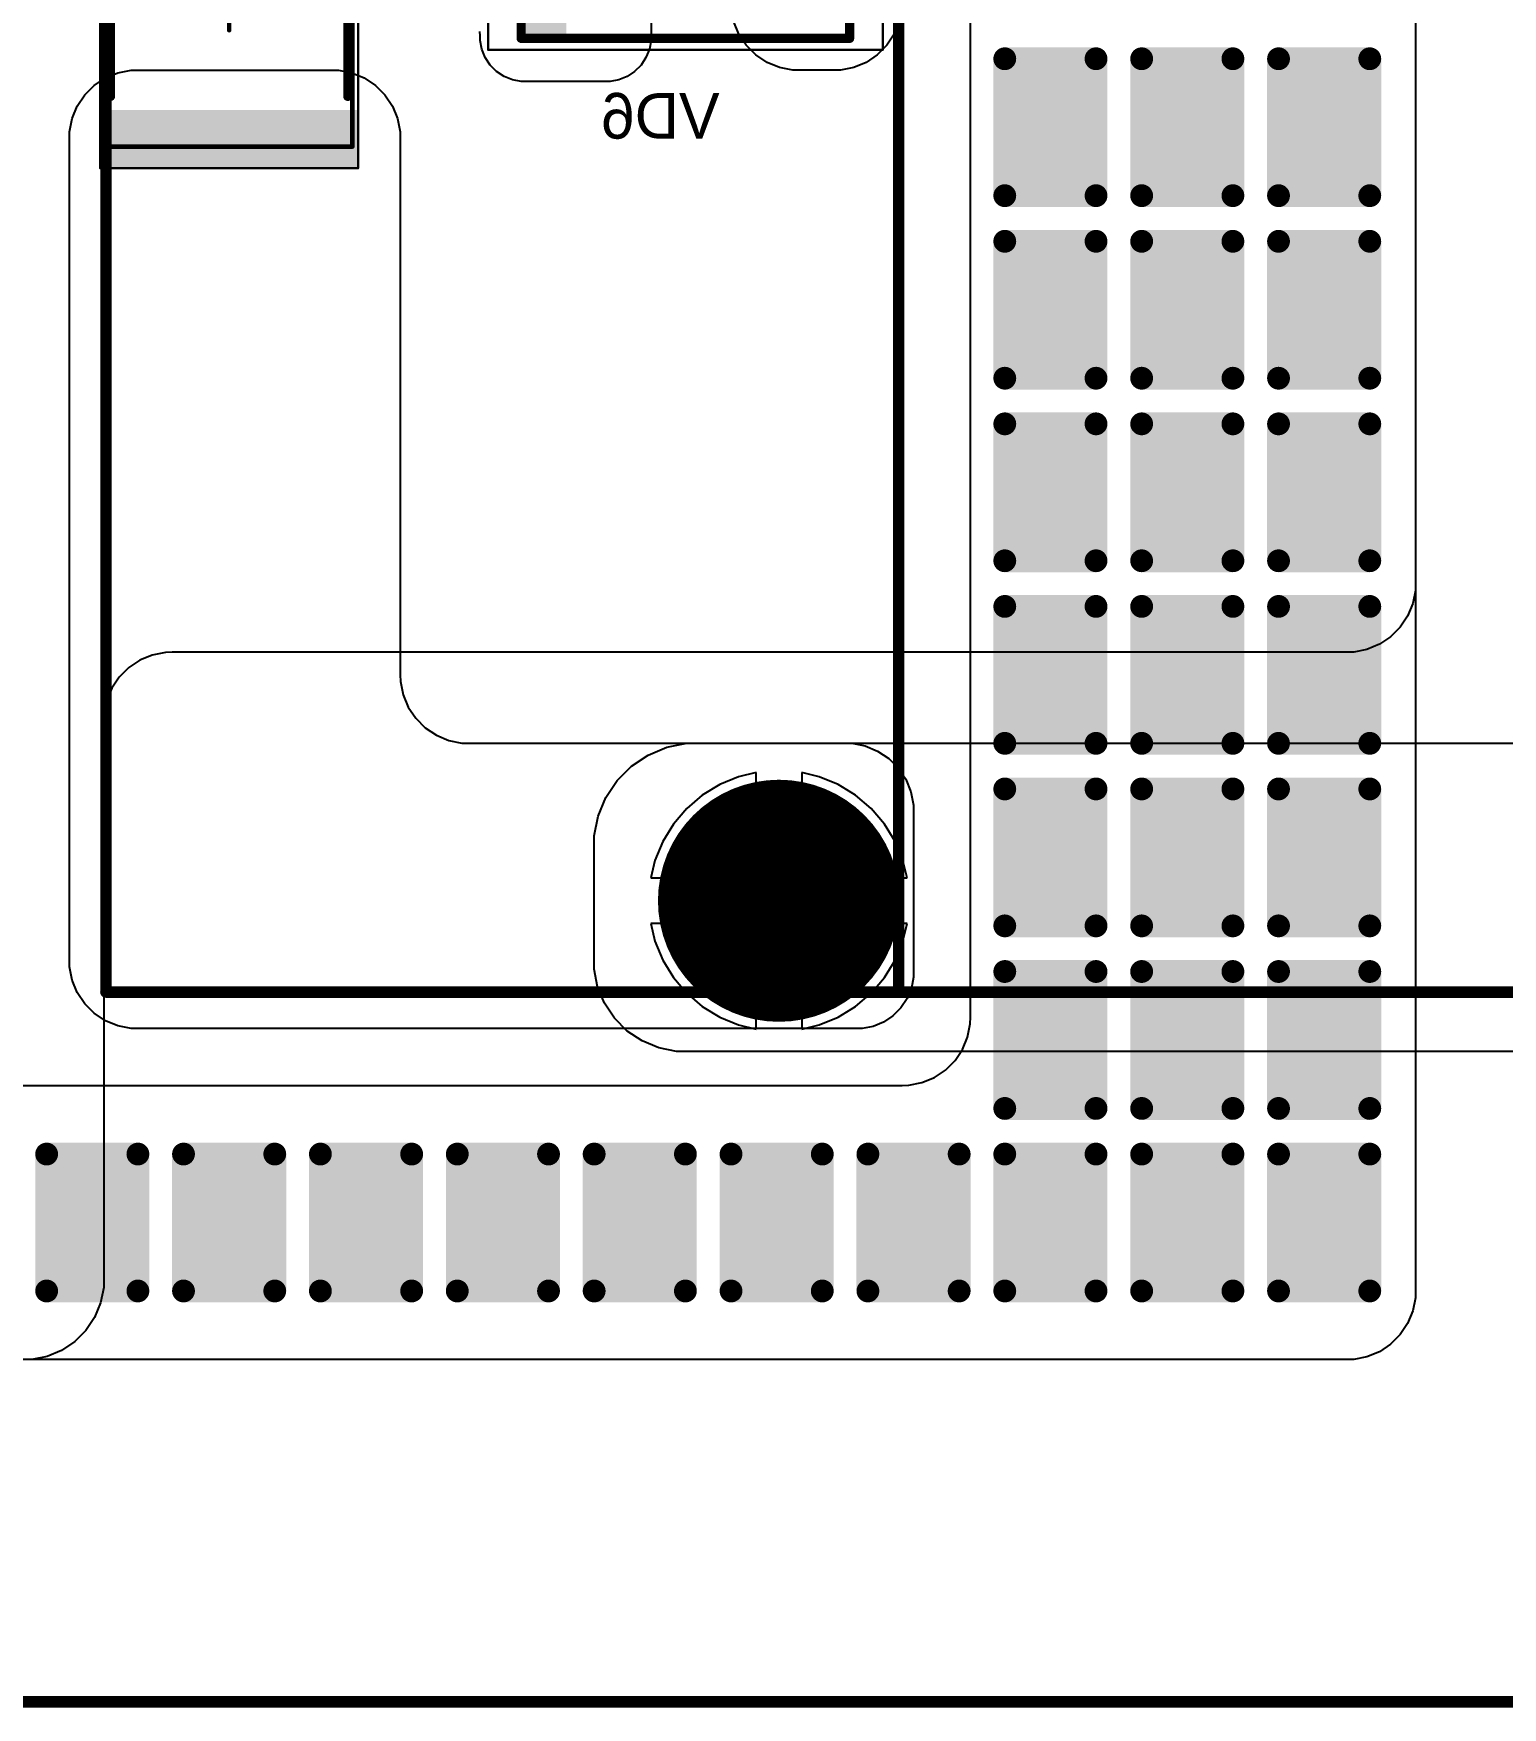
# Model space of a CAD drawing. Header units: millimetres. Extents: x 25 to 183, y 185 to 406.
# Drawn here: x 70.61 to 102.81, y 185.27 to 221.95 of the extents above; entities that cross this region are included whole.
import ezdxf

# ---------------------------------------------------------------- set-up
doc = ezdxf.new("R2010")
doc.units = ezdxf.units.MM
for name, color, linetype in [('BottomLayer', 5, 'Continuous'), ('BottomOverlay', 54, 'Continuous'), ('BottomPaste', 16, 'Continuous'), ('BottomSolder', 6, 'Continuous'), ('Mechanical1', 6, 'Continuous'), ('Mechanical13', 56, 'Continuous'), ('Mechanical15', 56, 'Continuous'), ('MultiLayer', 9, 'Continuous'), ('PadHoleLayer', 156, 'Continuous'), ('TopLayer', 1, 'Continuous'), ('TopOverlay', 2, 'Continuous'), ('TopSolder', 216, 'Continuous')]:
    doc.layers.add(name, color=color, linetype=linetype)

# ---------------------------------------------------------------- blocks, each defined once
blk = doc.blocks.new('SMC_B_1854')
at = {"layer": 'BottomLayer'}
for points in [[(-4.1, 1.575), (-4.1, -1.575), (-1.65, 1.575), (-1.65, -1.575)], [(1.65, 1.575), (1.65, -1.575), (4.1, 1.575), (4.1, -1.575)]]:
    blk.add_solid(points, dxfattribs=at)
at = {"layer": 'BottomOverlay'}
for p, q in [((4.815, 0.379), (4.815, -0.129)), ((5.069, 0.125), (4.561, 0.125))]:
    blk.add_line(p, q, dxfattribs=at)
for points, const_width in [([(3.6, 3.15), (-3.6, 3.15)], 0.2), ([(-3.6, 3.15), (-3.6, 1.975)], 0.2), ([(3.6, 3.15), (3.6, 1.975)], 0.2), ([(4.675, 2.25), (4.675, -2.25)], 0.254), ([(-3.6, -1.975), (-3.6, -3.15)], 0.2), ([(3.6, -1.975), (3.6, -3.15)], 0.2), ([(3.6, -3.15), (-3.6, -3.15)], 0.2)]:
    blk.add_lwpolyline(points, dxfattribs=dict(at, const_width=const_width))
for points, const_width in [([(-3.65, 3.15, 1), (-3.55, 3.15, 1)], 0.1), ([(-3.65, 3.15, 1), (-3.55, 3.15, 1)], 0.1), ([(3.55, 3.15, 1), (3.65, 3.15, 1)], 0.1), ([(3.55, 3.15, 1), (3.65, 3.15, 1)], 0.1), ([(4.611, 2.25, 1), (4.738, 2.25, 1)], 0.127), ([(-3.65, 1.975, 1), (-3.55, 1.975, 1)], 0.1), ([(3.55, 1.975, 1), (3.65, 1.975, 1)], 0.1), ([(-3.65, -1.975, 1), (-3.55, -1.975, 1)], 0.1), ([(3.55, -1.975, 1), (3.65, -1.975, 1)], 0.1), ([(4.611, -2.25, 1), (4.738, -2.25, 1)], 0.127), ([(-3.65, -3.15, 1), (-3.55, -3.15, 1)], 0.1), ([(-3.65, -3.15, 1), (-3.55, -3.15, 1)], 0.1), ([(3.55, -3.15, 1), (3.65, -3.15, 1)], 0.1), ([(3.55, -3.15, 1), (3.65, -3.15, 1)], 0.1)]:
    blk.add_lwpolyline(points, format="xyb", close=True, dxfattribs=dict(at, const_width=const_width))
at = {"layer": 'BottomPaste'}
for points in [[(-4.1, 1.575), (-4.1, -1.575), (-1.65, 1.575), (-1.65, -1.575)], [(1.65, 1.575), (1.65, -1.575), (4.1, 1.575), (4.1, -1.575)]]:
    blk.add_solid(points, dxfattribs=at)
at = {"layer": 'BottomSolder'}
for points in [[(-4.202, 1.677), (-4.202, -1.677), (-1.548, 1.677), (-1.548, -1.677)], [(1.548, 1.677), (1.548, -1.677), (4.202, 1.677), (4.202, -1.677)]]:
    blk.add_solid(points, dxfattribs=at)
at = {"layer": 'Mechanical13', "const_width": 0.1}
for points in [[(-3.575, 3.125), (-3.575, -3.125)], [(3.575, 3.125), (-3.575, 3.125)], [(3.575, 3.125), (3.575, -3.125)], [(3.575, -3.125), (-3.575, -3.125)]]:
    blk.add_lwpolyline(points, dxfattribs=at)
at = {"layer": 'Mechanical13', "const_width": 0.05}
for points in [[(-3.6, 3.125, 1), (-3.55, 3.125, 1)], [(-3.6, 3.125, 1), (-3.55, 3.125, 1)], [(3.55, 3.125, 1), (3.6, 3.125, 1)], [(3.55, 3.125, 1), (3.6, 3.125, 1)], [(-3.6, -3.125, 1), (-3.55, -3.125, 1)], [(-3.6, -3.125, 1), (-3.55, -3.125, 1)], [(3.55, -3.125, 1), (3.6, -3.125, 1)], [(3.55, -3.125, 1), (3.6, -3.125, 1)]]:
    blk.add_lwpolyline(points, format="xyb", close=True, dxfattribs=at)
at = {"layer": 'Mechanical13'}
blk.add_solid([(2.613, -3.125), (3.575, -3.125), (2.613, 3.125), (3.575, 3.125)], dxfattribs=at)
at = {"layer": 'Mechanical15'}
for points, const_width in [([(-4.325, 3.4), (-4.325, -3.4)], 0.05), ([(4.325, 3.4), (-4.325, 3.4)], 0.05), ([(4.325, 3.4), (4.325, -3.4)], 0.05), ([(0, 0.5), (0, -0.5)], 0.1), ([(0.5, 0), (-0.5, 0)], 0.1), ([(4.325, -3.4), (-4.325, -3.4)], 0.05)]:
    blk.add_lwpolyline(points, dxfattribs=dict(at, const_width=const_width))
for points, const_width in [([(-4.337, 3.4, 1), (-4.313, 3.4, 1)], 0.025), ([(-4.337, 3.4, 1), (-4.313, 3.4, 1)], 0.025), ([(4.313, 3.4, 1), (4.337, 3.4, 1)], 0.025), ([(4.313, 3.4, 1), (4.337, 3.4, 1)], 0.025), ([(-0.025, 0.5, 1), (0.025, 0.5, 1)], 0.05), ([(-0.525, 0, 1), (-0.475, 0, 1)], 0.05), ([(0.475, 0, 1), (0.525, 0, 1)], 0.05), ([(-0.025, -0.5, 1), (0.025, -0.5, 1)], 0.05), ([(-4.337, -3.4, 1), (-4.313, -3.4, 1)], 0.025), ([(-4.337, -3.4, 1), (-4.313, -3.4, 1)], 0.025), ([(4.313, -3.4, 1), (4.337, -3.4, 1)], 0.025), ([(4.313, -3.4, 1), (4.337, -3.4, 1)], 0.025)]:
    blk.add_lwpolyline(points, format="xyb", close=True, dxfattribs=dict(at, const_width=const_width))
blk = doc.blocks.new('HEAT_SINK_C40_058_VE_1864')
at = {"layer": 'BottomLayer', "const_width": 2.55}
blk.add_lwpolyline([(-1.275, 0, 1), (1.275, 0, 1)], format="xyb", close=True, dxfattribs=at)
at = {"layer": 'BottomSolder', "const_width": 2.652}
blk.add_lwpolyline([(-1.326, 0, 1), (1.326, 0, 1)], format="xyb", close=True, dxfattribs=at)
at = {"layer": 'MultiLayer', "const_width": 2.55}
blk.add_lwpolyline([(-1.275, 0, 1), (1.275, 0, 1)], format="xyb", close=True, dxfattribs=at)
at = {"layer": 'PadHoleLayer', "const_width": 1.5}
blk.add_lwpolyline([(-0.75, 0, 1), (0.75, 0, 1)], format="xyb", close=True, dxfattribs=at)
at = {"layer": 'TopLayer', "const_width": 2.55}
blk.add_lwpolyline([(-1.275, 0, 1), (1.275, 0, 1)], format="xyb", close=True, dxfattribs=at)
at = {"layer": 'TopOverlay', "const_width": 0.254}
for points in [[(-2.625, 2), (-17.25, 2)], [(14.75, 2), (-2.625, 2)], [(-2.625, 2), (-2.625, -56)], [(14.75, 2), (14.75, -56)]]:
    blk.add_lwpolyline(points, dxfattribs=at)
at = {"layer": 'TopOverlay', "const_width": 0.127}
for points in [[(-2.689, 2, 1), (-2.562, 2, 1)], [(-2.689, 2, 1), (-2.562, 2, 1)], [(-2.689, 2, 1), (-2.562, 2, 1)], [(14.687, 2, 1), (14.814, 2, 1)], [(14.687, 2, 1), (14.814, 2, 1)]]:
    blk.add_lwpolyline(points, format="xyb", close=True, dxfattribs=at)
at = {"layer": 'TopSolder', "const_width": 2.652}
blk.add_lwpolyline([(-1.326, 0, 1), (1.326, 0, 1)], format="xyb", close=True, dxfattribs=at)
blk = doc.blocks.new('SMD_C_2220_B_1952')
at = {"layer": 'BottomLayer'}
for points in [[(-3.4, 2.7), (-3.4, -2.7), (-2.35, 2.7), (-2.35, -2.7)], [(2.35, 2.7), (2.35, -2.7), (3.4, 2.7), (3.4, -2.7)]]:
    blk.add_solid(points, dxfattribs=at)
at = {"layer": 'BottomOverlay', "const_width": 0.2}
for points in [[(-1.95, 2.6), (1.95, 2.6)], [(-1.95, -2.6), (1.95, -2.6)]]:
    blk.add_lwpolyline(points, dxfattribs=at)
at = {"layer": 'BottomOverlay', "const_width": 0.1}
for points in [[(-2, 2.6, 1), (-1.9, 2.6, 1)], [(1.9, 2.6, 1), (2, 2.6, 1)], [(-2, -2.6, 1), (-1.9, -2.6, 1)], [(1.9, -2.6, 1), (2, -2.6, 1)]]:
    blk.add_lwpolyline(points, format="xyb", close=True, dxfattribs=at)
at = {"layer": 'BottomPaste'}
for points in [[(-3.4, 2.7), (-3.4, -2.7), (-2.35, 2.7), (-2.35, -2.7)], [(2.35, 2.7), (2.35, -2.7), (3.4, 2.7), (3.4, -2.7)]]:
    blk.add_solid(points, dxfattribs=at)
at = {"layer": 'BottomSolder'}
for points in [[(-3.502, 2.802), (-3.502, -2.802), (-2.248, 2.802), (-2.248, -2.802)], [(2.248, 2.802), (2.248, -2.802), (3.502, 2.802), (3.502, -2.802)]]:
    blk.add_solid(points, dxfattribs=at)
at = {"layer": 'Mechanical13', "const_width": 0.1}
for points in [[(-3.05, 2.7), (-3.05, -2.7)], [(-3.05, 2.7), (3.05, 2.7)], [(3.05, 2.7), (3.05, -2.7)], [(-3.05, -2.7), (3.05, -2.7)]]:
    blk.add_lwpolyline(points, dxfattribs=at)
at = {"layer": 'Mechanical13', "const_width": 0.05}
for points in [[(-3.075, 2.7, 1), (-3.025, 2.7, 1)], [(-3.075, 2.7, 1), (-3.025, 2.7, 1)], [(3.025, 2.7, 1), (3.075, 2.7, 1)], [(3.025, 2.7, 1), (3.075, 2.7, 1)], [(-3.075, -2.7, 1), (-3.025, -2.7, 1)], [(-3.075, -2.7, 1), (-3.025, -2.7, 1)], [(3.025, -2.7, 1), (3.075, -2.7, 1)], [(3.025, -2.7, 1), (3.075, -2.7, 1)]]:
    blk.add_lwpolyline(points, format="xyb", close=True, dxfattribs=at)
at = {"layer": 'Mechanical15'}
for points, const_width in [([(-3.525, 2.825), (-3.525, -2.825)], 0.05), ([(-3.525, 2.825), (3.525, 2.825)], 0.05), ([(3.525, 2.825), (3.525, -2.825)], 0.05), ([(0, 0.5), (0, -0.5)], 0.1), ([(-0.5, 0), (0.5, 0)], 0.1), ([(-3.525, -2.825), (3.525, -2.825)], 0.05)]:
    blk.add_lwpolyline(points, dxfattribs=dict(at, const_width=const_width))
for points, const_width in [([(-3.537, 2.825, 1), (-3.512, 2.825, 1)], 0.025), ([(-3.537, 2.825, 1), (-3.512, 2.825, 1)], 0.025), ([(3.512, 2.825, 1), (3.537, 2.825, 1)], 0.025), ([(3.512, 2.825, 1), (3.537, 2.825, 1)], 0.025), ([(-0.025, 0.5, 1), (0.025, 0.5, 1)], 0.05), ([(-0.525, 0, 1), (-0.475, 0, 1)], 0.05), ([(0.475, 0, 1), (0.525, 0, 1)], 0.05), ([(-0.025, -0.5, 1), (0.025, -0.5, 1)], 0.05), ([(-3.537, -2.825, 1), (-3.512, -2.825, 1)], 0.025), ([(-3.537, -2.825, 1), (-3.512, -2.825, 1)], 0.025), ([(3.512, -2.825, 1), (3.537, -2.825, 1)], 0.025), ([(3.512, -2.825, 1), (3.537, -2.825, 1)], 0.025)]:
    blk.add_lwpolyline(points, format="xyb", close=True, dxfattribs=dict(at, const_width=const_width))

msp = doc.modelspace()

# ---------------------------------------------------------------- linework, layer by layer
at = {"layer": 'BottomLayer'}
for p, q in [((100.9, 238.15), (100.9, 194.4)), ((91.15, 200.4), (91.15, 236.65)), ((84.15, 222.9), (84.15, 221.9)), ((80.4, 221.9), (80.395, 221.998)), ((86.071, 221.939), (85.958, 222.212)), ((86.235, 221.694), (86.071, 221.939)), ((89.479, 221.939), (89.315, 221.694)), ((89.592, 222.212), (89.479, 221.939)), ((80.4, 221.802), (80.4, 221.9)), ((80.4, 221.9), (80.4, 221.9)), ((80.438, 221.608), (80.4, 221.802)), ((80.514, 221.426), (80.438, 221.608)), ((84.112, 221.608), (84.036, 221.426)), ((84.15, 221.801), (84.112, 221.608)), ((84.15, 221.9), (84.15, 221.9)), ((84.15, 221.9), (84.15, 221.801)), ((86.444, 221.485), (86.235, 221.694)), ((89.315, 221.694), (89.106, 221.485)), ((80.623, 221.263), (80.514, 221.426)), ((80.763, 221.123), (80.623, 221.263)), ((83.927, 221.263), (83.787, 221.123)), ((84.036, 221.426), (83.927, 221.263)), ((86.689, 221.321), (86.444, 221.485)), ((86.962, 221.208), (86.689, 221.321)), ((87.252, 221.15), (86.962, 221.208)), ((88.588, 221.208), (88.298, 221.15)), ((88.861, 221.321), (88.588, 221.208)), ((89.106, 221.485), (88.861, 221.321)), ((71.944, 220.815), (72.189, 220.979)), ((72.189, 220.979), (72.462, 221.092)), ((72.462, 221.092), (72.752, 221.15)), ((72.752, 221.15), (72.9, 221.15)), ((72.9, 221.15), (77.15, 221.15)), ((77.15, 221.15), (77.15, 221.15)), ((77.15, 221.15), (77.298, 221.15)), ((77.298, 221.15), (77.588, 221.092)), ((77.588, 221.092), (77.861, 220.979)), ((77.861, 220.979), (78.106, 220.815)), ((80.926, 221.014), (80.763, 221.123)), ((81.108, 220.938), (80.926, 221.014)), ((81.302, 220.9), (81.108, 220.938)), ((81.4, 220.9), (81.302, 220.9)), ((83.15, 220.9), (81.4, 220.9)), ((83.249, 220.9), (83.15, 220.9)), ((83.442, 220.938), (83.249, 220.9)), ((83.624, 221.014), (83.442, 220.938)), ((83.787, 221.123), (83.624, 221.014)), ((87.4, 221.15), (87.252, 221.15)), ((88.15, 221.15), (87.4, 221.15)), ((88.298, 221.15), (88.15, 221.15)), ((71.571, 220.361), (71.735, 220.606)), ((71.735, 220.606), (71.944, 220.815)), ((78.106, 220.815), (78.315, 220.606)), ((78.315, 220.606), (78.479, 220.361)), ((71.4, 219.798), (71.458, 220.088)), ((71.458, 220.088), (71.571, 220.361)), ((78.479, 220.361), (78.592, 220.088)), ((78.592, 220.088), (78.65, 219.798)), ((71.4, 219.65), (71.4, 219.798)), ((78.65, 219.798), (78.65, 219.65)), ((71.4, 201.65), (71.4, 219.65)), ((71.4, 219.65), (71.4, 219.65)), ((71.4, 219.65), (71.4, 219.65)), ((78.65, 219.65), (78.65, 207.9)), ((78.65, 207.9), (78.65, 207.9)), ((78.65, 207.9), (78.657, 207.753)), ((78.657, 207.753), (78.715, 207.465)), ((78.715, 207.465), (78.827, 207.193)), ((78.827, 207.193), (78.99, 206.948)), ((78.99, 206.948), (79.198, 206.74)), ((79.198, 206.74), (79.443, 206.577)), ((79.443, 206.577), (79.715, 206.465)), ((79.715, 206.465), (80.003, 206.407)), ((80.003, 206.407), (80.15, 206.4)), ((80.15, 206.4), (88.4, 206.4)), ((88.4, 206.4), (88.4, 206.4)), ((88.4, 206.4), (88.4, 206.4)), ((88.4, 206.4), (88.548, 206.4)), ((88.548, 206.4), (88.838, 206.342)), ((88.838, 206.342), (89.11, 206.229)), ((89.11, 206.229), (89.356, 206.065)), ((89.356, 206.065), (89.565, 205.856)), ((89.565, 205.856), (89.729, 205.611)), ((89.729, 205.611), (89.842, 205.338)), ((89.842, 205.338), (89.9, 205.048)), ((89.9, 205.048), (89.9, 204.9)), ((89.9, 204.9), (89.9, 201.4)), ((71.4, 201.502), (71.4, 201.65)), ((71.458, 201.212), (71.4, 201.502)), ((89.9, 201.4), (89.9, 201.4)), ((89.9, 201.4), (89.9, 201.277)), ((71.571, 200.939), (71.458, 201.212)), ((89.852, 201.035), (89.758, 200.808)), ((89.9, 201.277), (89.852, 201.035)), ((71.735, 200.694), (71.571, 200.939)), ((71.944, 200.485), (71.735, 200.694)), ((89.758, 200.808), (89.621, 200.603)), ((72.189, 200.321), (71.944, 200.485)), ((72.462, 200.208), (72.189, 200.321)), ((89.242, 200.292), (89.015, 200.198)), ((89.447, 200.429), (89.242, 200.292)), ((89.621, 200.603), (89.447, 200.429)), ((91.143, 200.253), (91.15, 200.4)), ((91.15, 200.4), (91.15, 200.4)), ((72.752, 200.15), (72.462, 200.208)), ((72.9, 200.15), (72.752, 200.15)), ((88.65, 200.15), (72.9, 200.15)), ((88.773, 200.15), (88.65, 200.15)), ((89.015, 200.198), (88.773, 200.15)), ((90.973, 199.693), (91.085, 199.965)), ((91.085, 199.965), (91.143, 200.253)), ((90.81, 199.448), (90.973, 199.693)), ((90.357, 199.077), (90.602, 199.24)), ((90.602, 199.24), (90.81, 199.448)), ((70.15, 198.9), (89.65, 198.9)), ((89.65, 198.9), (89.797, 198.907)), ((89.797, 198.907), (90.085, 198.965)), ((90.085, 198.965), (90.357, 199.077)), ((100.9, 194.252), (100.842, 193.962)), ((100.9, 194.4), (100.9, 194.252)), ((100.729, 193.689), (100.565, 193.443)), ((100.842, 193.962), (100.729, 193.689)), ((100.565, 193.443), (100.356, 193.235)), ((99.837, 192.957), (99.548, 192.9)), ((100.111, 193.07), (99.837, 192.957)), ((100.356, 193.235), (100.111, 193.07)), ((91.15, 192.9), (57.4, 192.9)), ((99.4, 192.9), (91.15, 192.9)), ((99.548, 192.9), (99.4, 192.9))]:
    msp.add_line(p, q, dxfattribs=at)
at = {"layer": 'BottomSolder', "const_width": 0.25}
for points in [[(91.775, 221.4, 1), (92.025, 221.4, 1)], [(93.775, 221.4, 1), (94.025, 221.4, 1)], [(94.775, 221.4, 1), (95.025, 221.4, 1)], [(96.775, 221.4, 1), (97.025, 221.4, 1)], [(97.775, 221.4, 1), (98.025, 221.4, 1)], [(99.775, 221.4, 1), (100.025, 221.4, 1)], [(91.775, 218.4, 1), (92.025, 218.4, 1)], [(93.775, 218.4, 1), (94.025, 218.4, 1)], [(94.775, 218.4, 1), (95.025, 218.4, 1)], [(96.775, 218.4, 1), (97.025, 218.4, 1)], [(97.775, 218.4, 1), (98.025, 218.4, 1)], [(99.775, 218.4, 1), (100.025, 218.4, 1)], [(91.775, 217.4, 1), (92.025, 217.4, 1)], [(93.775, 217.4, 1), (94.025, 217.4, 1)], [(94.775, 217.4, 1), (95.025, 217.4, 1)], [(96.775, 217.4, 1), (97.025, 217.4, 1)], [(97.775, 217.4, 1), (98.025, 217.4, 1)], [(99.775, 217.4, 1), (100.025, 217.4, 1)], [(91.775, 214.4, 1), (92.025, 214.4, 1)], [(93.775, 214.4, 1), (94.025, 214.4, 1)], [(94.775, 214.4, 1), (95.025, 214.4, 1)], [(96.775, 214.4, 1), (97.025, 214.4, 1)], [(97.775, 214.4, 1), (98.025, 214.4, 1)], [(99.775, 214.4, 1), (100.025, 214.4, 1)], [(91.775, 213.4, 1), (92.025, 213.4, 1)], [(93.775, 213.4, 1), (94.025, 213.4, 1)], [(94.775, 213.4, 1), (95.025, 213.4, 1)], [(96.775, 213.4, 1), (97.025, 213.4, 1)], [(97.775, 213.4, 1), (98.025, 213.4, 1)], [(99.775, 213.4, 1), (100.025, 213.4, 1)], [(91.775, 210.4, 1), (92.025, 210.4, 1)], [(93.775, 210.4, 1), (94.025, 210.4, 1)], [(94.775, 210.4, 1), (95.025, 210.4, 1)], [(96.775, 210.4, 1), (97.025, 210.4, 1)], [(97.775, 210.4, 1), (98.025, 210.4, 1)], [(99.775, 210.4, 1), (100.025, 210.4, 1)], [(91.775, 209.4, 1), (92.025, 209.4, 1)], [(93.775, 209.4, 1), (94.025, 209.4, 1)], [(94.775, 209.4, 1), (95.025, 209.4, 1)], [(96.775, 209.4, 1), (97.025, 209.4, 1)], [(97.775, 209.4, 1), (98.025, 209.4, 1)], [(99.775, 209.4, 1), (100.025, 209.4, 1)], [(91.775, 206.4, 1), (92.025, 206.4, 1)], [(93.775, 206.4, 1), (94.025, 206.4, 1)], [(94.775, 206.4, 1), (95.025, 206.4, 1)], [(96.775, 206.4, 1), (97.025, 206.4, 1)], [(97.775, 206.4, 1), (98.025, 206.4, 1)], [(99.775, 206.4, 1), (100.025, 206.4, 1)], [(91.775, 205.4, 1), (92.025, 205.4, 1)], [(93.775, 205.4, 1), (94.025, 205.4, 1)], [(94.775, 205.4, 1), (95.025, 205.4, 1)], [(96.775, 205.4, 1), (97.025, 205.4, 1)], [(97.775, 205.4, 1), (98.025, 205.4, 1)], [(99.775, 205.4, 1), (100.025, 205.4, 1)], [(91.775, 202.4, 1), (92.025, 202.4, 1)], [(93.775, 202.4, 1), (94.025, 202.4, 1)], [(94.775, 202.4, 1), (95.025, 202.4, 1)], [(96.775, 202.4, 1), (97.025, 202.4, 1)], [(97.775, 202.4, 1), (98.025, 202.4, 1)], [(99.775, 202.4, 1), (100.025, 202.4, 1)], [(91.775, 201.4, 1), (92.025, 201.4, 1)], [(93.775, 201.4, 1), (94.025, 201.4, 1)], [(94.775, 201.4, 1), (95.025, 201.4, 1)], [(96.775, 201.4, 1), (97.025, 201.4, 1)], [(97.775, 201.4, 1), (98.025, 201.4, 1)], [(99.775, 201.4, 1), (100.025, 201.4, 1)], [(91.775, 198.4, 1), (92.025, 198.4, 1)], [(93.775, 198.4, 1), (94.025, 198.4, 1)], [(94.775, 198.4, 1), (95.025, 198.4, 1)], [(96.775, 198.4, 1), (97.025, 198.4, 1)], [(97.775, 198.4, 1), (98.025, 198.4, 1)], [(99.775, 198.4, 1), (100.025, 198.4, 1)], [(70.775, 197.4, 1), (71.025, 197.4, 1)], [(72.775, 197.4, 1), (73.025, 197.4, 1)], [(73.775, 197.4, 1), (74.025, 197.4, 1)], [(75.775, 197.4, 1), (76.025, 197.4, 1)], [(76.775, 197.4, 1), (77.025, 197.4, 1)], [(78.775, 197.4, 1), (79.025, 197.4, 1)], [(79.775, 197.4, 1), (80.025, 197.4, 1)], [(81.775, 197.4, 1), (82.025, 197.4, 1)], [(82.775, 197.4, 1), (83.025, 197.4, 1)], [(84.775, 197.4, 1), (85.025, 197.4, 1)], [(85.775, 197.4, 1), (86.025, 197.4, 1)], [(87.775, 197.4, 1), (88.025, 197.4, 1)], [(88.775, 197.4, 1), (89.025, 197.4, 1)], [(90.775, 197.4, 1), (91.025, 197.4, 1)], [(91.775, 197.4, 1), (92.025, 197.4, 1)], [(93.775, 197.4, 1), (94.025, 197.4, 1)], [(94.775, 197.4, 1), (95.025, 197.4, 1)], [(96.775, 197.4, 1), (97.025, 197.4, 1)], [(97.775, 197.4, 1), (98.025, 197.4, 1)], [(99.775, 197.4, 1), (100.025, 197.4, 1)], [(70.775, 194.4, 1), (71.025, 194.4, 1)], [(72.775, 194.4, 1), (73.025, 194.4, 1)], [(73.775, 194.4, 1), (74.025, 194.4, 1)], [(75.775, 194.4, 1), (76.025, 194.4, 1)], [(76.775, 194.4, 1), (77.025, 194.4, 1)], [(78.775, 194.4, 1), (79.025, 194.4, 1)], [(79.775, 194.4, 1), (80.025, 194.4, 1)], [(81.775, 194.4, 1), (82.025, 194.4, 1)], [(82.775, 194.4, 1), (83.025, 194.4, 1)], [(84.775, 194.4, 1), (85.025, 194.4, 1)], [(85.775, 194.4, 1), (86.025, 194.4, 1)], [(87.775, 194.4, 1), (88.025, 194.4, 1)], [(88.775, 194.4, 1), (89.025, 194.4, 1)], [(90.775, 194.4, 1), (91.025, 194.4, 1)], [(91.775, 194.4, 1), (92.025, 194.4, 1)], [(93.775, 194.4, 1), (94.025, 194.4, 1)], [(94.775, 194.4, 1), (95.025, 194.4, 1)], [(96.775, 194.4, 1), (97.025, 194.4, 1)], [(97.775, 194.4, 1), (98.025, 194.4, 1)], [(99.775, 194.4, 1), (100.025, 194.4, 1)]]:
    msp.add_lwpolyline(points, format="xyb", close=True, dxfattribs=at)
at = {"layer": 'BottomSolder'}
for points in [[(93.9, 218.15), (93.9, 221.65), (91.9, 218.15), (91.9, 221.65)], [(96.9, 218.15), (96.9, 221.65), (94.9, 218.15), (94.9, 221.65)], [(99.9, 218.15), (99.9, 221.65), (97.9, 218.15), (97.9, 221.65)], [(94.15, 218.4), (94.15, 221.4), (91.65, 218.4), (91.65, 221.4)], [(97.15, 218.4), (97.15, 221.4), (94.65, 218.4), (94.65, 221.4)], [(100.15, 218.4), (100.15, 221.4), (97.65, 218.4), (97.65, 221.4)], [(93.9, 214.15), (93.9, 217.65), (91.9, 214.15), (91.9, 217.65)], [(96.9, 214.15), (96.9, 217.65), (94.9, 214.15), (94.9, 217.65)], [(99.9, 214.15), (99.9, 217.65), (97.9, 214.15), (97.9, 217.65)], [(94.15, 214.4), (94.15, 217.4), (91.65, 214.4), (91.65, 217.4)], [(97.15, 214.4), (97.15, 217.4), (94.65, 214.4), (94.65, 217.4)], [(100.15, 214.4), (100.15, 217.4), (97.65, 214.4), (97.65, 217.4)], [(93.9, 210.15), (93.9, 213.65), (91.9, 210.15), (91.9, 213.65)], [(96.9, 210.15), (96.9, 213.65), (94.9, 210.15), (94.9, 213.65)], [(99.9, 210.15), (99.9, 213.65), (97.9, 210.15), (97.9, 213.65)], [(94.15, 210.4), (94.15, 213.4), (91.65, 210.4), (91.65, 213.4)], [(97.15, 210.4), (97.15, 213.4), (94.65, 210.4), (94.65, 213.4)], [(100.15, 210.4), (100.15, 213.4), (97.65, 210.4), (97.65, 213.4)], [(93.9, 206.15), (93.9, 209.65), (91.9, 206.15), (91.9, 209.65)], [(96.9, 206.15), (96.9, 209.65), (94.9, 206.15), (94.9, 209.65)], [(99.9, 206.15), (99.9, 209.65), (97.9, 206.15), (97.9, 209.65)], [(94.15, 206.4), (94.15, 209.4), (91.65, 206.4), (91.65, 209.4)], [(97.15, 206.4), (97.15, 209.4), (94.65, 206.4), (94.65, 209.4)], [(100.15, 206.4), (100.15, 209.4), (97.65, 206.4), (97.65, 209.4)], [(93.9, 202.15), (93.9, 205.65), (91.9, 202.15), (91.9, 205.65)], [(96.9, 202.15), (96.9, 205.65), (94.9, 202.15), (94.9, 205.65)], [(99.9, 202.15), (99.9, 205.65), (97.9, 202.15), (97.9, 205.65)], [(94.15, 202.4), (94.15, 205.4), (91.65, 202.4), (91.65, 205.4)], [(97.15, 202.4), (97.15, 205.4), (94.65, 202.4), (94.65, 205.4)], [(100.15, 202.4), (100.15, 205.4), (97.65, 202.4), (97.65, 205.4)], [(94.15, 198.4), (94.15, 201.4), (91.65, 198.4), (91.65, 201.4)], [(93.9, 198.15), (93.9, 201.65), (91.9, 198.15), (91.9, 201.65)], [(97.15, 198.4), (97.15, 201.4), (94.65, 198.4), (94.65, 201.4)], [(96.9, 198.15), (96.9, 201.65), (94.9, 198.15), (94.9, 201.65)], [(100.15, 198.4), (100.15, 201.4), (97.65, 198.4), (97.65, 201.4)], [(99.9, 198.15), (99.9, 201.65), (97.9, 198.15), (97.9, 201.65)], [(73.15, 194.4), (73.15, 197.4), (70.65, 194.4), (70.65, 197.4)], [(72.9, 194.15), (72.9, 197.65), (70.9, 194.15), (70.9, 197.65)], [(76.15, 194.4), (76.15, 197.4), (73.65, 194.4), (73.65, 197.4)], [(75.9, 194.15), (75.9, 197.65), (73.9, 194.15), (73.9, 197.65)], [(79.15, 194.4), (79.15, 197.4), (76.65, 194.4), (76.65, 197.4)], [(78.9, 194.15), (78.9, 197.65), (76.9, 194.15), (76.9, 197.65)], [(82.15, 194.4), (82.15, 197.4), (79.65, 194.4), (79.65, 197.4)], [(81.9, 194.15), (81.9, 197.65), (79.9, 194.15), (79.9, 197.65)], [(85.15, 194.4), (85.15, 197.4), (82.65, 194.4), (82.65, 197.4)], [(84.9, 194.15), (84.9, 197.65), (82.9, 194.15), (82.9, 197.65)], [(88.15, 194.4), (88.15, 197.4), (85.65, 194.4), (85.65, 197.4)], [(87.9, 194.15), (87.9, 197.65), (85.9, 194.15), (85.9, 197.65)], [(91.15, 194.4), (91.15, 197.4), (88.65, 194.4), (88.65, 197.4)], [(90.9, 194.15), (90.9, 197.65), (88.9, 194.15), (88.9, 197.65)], [(94.15, 194.4), (94.15, 197.4), (91.65, 194.4), (91.65, 197.4)], [(93.9, 194.15), (93.9, 197.65), (91.9, 194.15), (91.9, 197.65)], [(97.15, 194.4), (97.15, 197.4), (94.65, 194.4), (94.65, 197.4)], [(96.9, 194.15), (96.9, 197.65), (94.9, 194.15), (94.9, 197.65)], [(100.15, 194.4), (100.15, 197.4), (97.65, 194.4), (97.65, 197.4)], [(99.9, 194.15), (99.9, 197.65), (97.9, 194.15), (97.9, 197.65)]]:
    msp.add_solid(points, dxfattribs=at)
at = {"layer": 'Mechanical1', "const_width": 0.254}
msp.add_lwpolyline([(30.4, 185.4), (178.4, 185.4)], dxfattribs=at)
at = {"layer": 'TopLayer'}
for p, q in [((100.9, 238.15), (100.9, 209.9)), ((100.9, 209.9), (100.9, 209.752)), ((100.842, 209.462), (100.729, 209.189)), ((100.9, 209.752), (100.842, 209.462)), ((100.729, 209.189), (100.565, 208.944)), ((100.356, 208.735), (100.111, 208.571)), ((100.565, 208.944), (100.356, 208.735)), ((73.503, 208.393), (73.215, 208.335)), ((73.65, 208.4), (73.503, 208.393)), ((99.4, 208.4), (73.65, 208.4)), ((99.548, 208.4), (99.4, 208.4)), ((99.838, 208.458), (99.548, 208.4)), ((100.111, 208.571), (99.838, 208.458)), ((72.698, 208.06), (72.49, 207.852)), ((72.943, 208.223), (72.698, 208.06)), ((73.215, 208.335), (72.943, 208.223)), ((72.49, 207.852), (72.327, 207.607)), ((72.215, 207.335), (72.157, 207.047)), ((72.327, 207.607), (72.215, 207.335)), ((72.157, 207.047), (72.15, 206.9)), ((72.15, 206.9), (72.15, 206.9)), ((72.15, 206.9), (72.15, 206.9)), ((72.15, 206.9), (72.15, 194.65)), ((84.084, 206.144), (84.494, 206.314)), ((84.494, 206.314), (84.928, 206.4)), ((84.928, 206.4), (85.15, 206.4)), ((85.15, 206.4), (123.4, 206.4)), ((83.402, 205.584), (83.716, 205.898)), ((83.716, 205.898), (84.084, 206.144)), ((83.156, 205.216), (83.402, 205.584)), ((85.652, 205.497), (85.27, 205.263)), ((86.067, 205.669), (85.652, 205.497)), ((86.45, 205.761), (86.067, 205.669)), ((86.45, 203.45), (86.45, 205.761)), ((87.833, 205.669), (87.45, 205.761)), ((87.45, 205.761), (87.45, 203.45)), ((88.248, 205.497), (87.833, 205.669)), ((88.63, 205.263), (88.248, 205.497)), ((82.986, 204.806), (83.156, 205.216)), ((85.27, 205.263), (84.929, 204.971)), ((88.972, 204.971), (88.63, 205.263)), ((82.9, 204.372), (82.986, 204.806)), ((84.929, 204.971), (84.637, 204.63)), ((89.263, 204.63), (88.972, 204.971)), ((82.9, 204.15), (82.9, 204.372)), ((84.637, 204.63), (84.403, 204.248)), ((89.497, 204.248), (89.263, 204.63)), ((82.9, 204.03), (82.9, 204.15)), ((82.9, 204.15), (82.9, 204.15)), ((82.9, 204.15), (82.9, 204.15)), ((82.9, 204.15), (82.9, 204.15)), ((82.9, 201.65), (82.9, 204.03)), ((84.403, 204.248), (84.231, 203.833)), ((89.669, 203.833), (89.497, 204.248)), ((84.231, 203.833), (84.139, 203.45)), ((89.761, 203.45), (89.669, 203.833)), ((84.139, 203.45), (86.45, 203.45)), ((87.45, 203.45), (89.761, 203.45)), ((86.45, 202.45), (84.139, 202.45)), ((84.139, 202.45), (84.231, 202.067)), ((86.45, 200.139), (86.45, 202.45)), ((89.761, 202.45), (87.45, 202.45)), ((87.45, 202.45), (87.45, 200.139)), ((89.669, 202.067), (89.761, 202.45)), ((84.231, 202.067), (84.403, 201.652)), ((89.497, 201.652), (89.669, 202.067)), ((82.9, 201.453), (82.9, 201.65)), ((82.977, 201.067), (82.9, 201.453)), ((84.403, 201.652), (84.637, 201.27)), ((89.263, 201.27), (89.497, 201.652)), ((83.128, 200.703), (82.977, 201.067)), ((84.637, 201.27), (84.929, 200.928)), ((88.972, 200.928), (89.263, 201.27)), ((83.346, 200.375), (83.128, 200.703)), ((84.929, 200.928), (85.27, 200.637)), ((88.63, 200.637), (88.972, 200.928)), ((83.625, 200.096), (83.346, 200.375)), ((85.27, 200.637), (85.652, 200.403)), ((85.652, 200.403), (86.067, 200.231)), ((87.833, 200.231), (88.248, 200.403)), ((88.248, 200.403), (88.63, 200.637)), ((83.953, 199.878), (83.625, 200.096)), ((86.067, 200.231), (86.45, 200.139)), ((87.45, 200.139), (87.833, 200.231)), ((84.317, 199.727), (83.953, 199.878)), ((84.703, 199.65), (84.317, 199.727)), ((84.9, 199.65), (84.703, 199.65)), ((123.4, 199.65), (84.9, 199.65)), ((72.15, 194.478), (72.083, 194.14)), ((72.15, 194.65), (72.15, 194.478)), ((72.083, 194.14), (71.951, 193.821)), ((71.951, 193.821), (71.759, 193.534)), ((71.759, 193.534), (71.516, 193.291)), ((70.91, 192.967), (70.572, 192.9)), ((71.229, 193.099), (70.91, 192.967)), ((71.516, 193.291), (71.229, 193.099))]:
    msp.add_line(p, q, dxfattribs=at)

# ---------------------------------------------------------------- block references
for name, p, rotation in [('HEAT_SINK_C40_058_VE_1864', (86.95, 202.95), 180), ('SMC_B_1854', (84.9, 224.996), 180), ('SMD_C_2220_B_1952', (74.9, 222.525), 90)]:
    msp.add_blockref(name, p, dxfattribs=dict(rotation=rotation))

# ---------------------------------------------------------------- texts
at = {"layer": 'BottomOverlay', "text_generation_flag": 2}
msp.add_text('VD6', height=1, dxfattribs=at).set_placement((85.65, 219.65))

doc.saveas('drawing.dxf')
